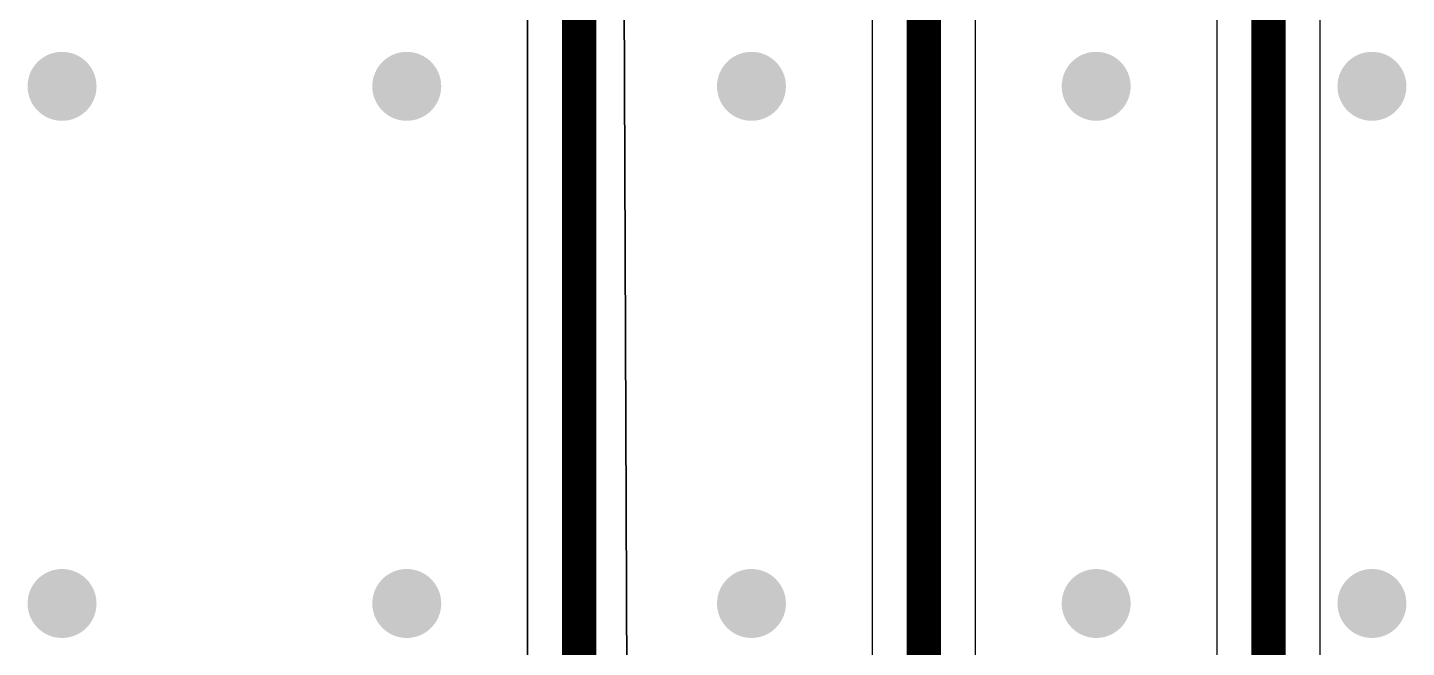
# Model space of a CAD drawing. Header units: millimetres. Extents: x -0.01 to 2.64, y -2.47 to 1.86.
# Drawn here: x 0.39 to 0.79, y 1.1873 to 1.367 of the extents above; entities that cross this region are included whole.
import ezdxf

# ---------------------------------------------------------------- set-up
doc = ezdxf.new("R2010")
doc.units = ezdxf.units.MM
doc.header["$MEASUREMENT"] = 0
for name, color, linetype in [('BottomLayer', 5, 'Continuous'), ('MidLayer1', 16, 'Continuous'), ('MidLayer2', 76, 'Continuous'), ('TopLayer', 1, 'Continuous'), ('ViaHoleLayer', 16, 'Continuous')]:
    doc.layers.add(name, color=color, linetype=linetype)

msp = doc.modelspace()

# ---------------------------------------------------------------- hatches: boundary and pattern name
at = {"layer": 'BottomLayer'}
h = msp.add_hatch(color=5, dxfattribs=at)
edge = h.paths.add_edge_path()
edge.add_arc((0.4, 1.35), 0.01, 0, 360)
h = msp.add_hatch(color=5, dxfattribs=at)
edge = h.paths.add_edge_path()
edge.add_arc((0.5, 1.35), 0.01, 0, 360)
h = msp.add_hatch(color=5, dxfattribs=at)
edge = h.paths.add_edge_path()
edge.add_arc((0.6, 1.35), 0.01, 0, 360)
h = msp.add_hatch(color=5, dxfattribs=at)
edge = h.paths.add_edge_path()
edge.add_arc((0.7, 1.35), 0.01, 0, 360)
h = msp.add_hatch(color=5, dxfattribs=at)
edge = h.paths.add_edge_path()
edge.add_arc((0.78, 1.35), 0.01, 0, 360)
h = msp.add_hatch(color=5, dxfattribs=at)
edge = h.paths.add_edge_path()
edge.add_arc((0.4, 1.2), 0.01, 0, 360)
h = msp.add_hatch(color=5, dxfattribs=at)
edge = h.paths.add_edge_path()
edge.add_arc((0.5, 1.2), 0.01, 0, 360)
h = msp.add_hatch(color=5, dxfattribs=at)
edge = h.paths.add_edge_path()
edge.add_arc((0.6, 1.2), 0.01, 0, 360)
h = msp.add_hatch(color=5, dxfattribs=at)
edge = h.paths.add_edge_path()
edge.add_arc((0.7, 1.2), 0.01, 0, 360)
h = msp.add_hatch(color=5, dxfattribs=at)
edge = h.paths.add_edge_path()
edge.add_arc((0.78, 1.2), 0.01, 0, 360)
at = {"layer": 'MidLayer1'}
h = msp.add_hatch(color=16, dxfattribs=at)
edge = h.paths.add_edge_path()
edge.add_arc((0.4, 1.35), 0.01, 0, 360)
h = msp.add_hatch(color=16, dxfattribs=at)
edge = h.paths.add_edge_path()
edge.add_arc((0.5, 1.35), 0.01, 0, 360)
h = msp.add_hatch(color=16, dxfattribs=at)
edge = h.paths.add_edge_path()
edge.add_arc((0.6, 1.35), 0.01, 0, 360)
h = msp.add_hatch(color=16, dxfattribs=at)
edge = h.paths.add_edge_path()
edge.add_arc((0.7, 1.35), 0.01, 0, 360)
h = msp.add_hatch(color=16, dxfattribs=at)
edge = h.paths.add_edge_path()
edge.add_arc((0.78, 1.35), 0.01, 0, 360)
h = msp.add_hatch(color=16, dxfattribs=at)
edge = h.paths.add_edge_path()
edge.add_arc((0.4, 1.2), 0.01, 0, 360)
h = msp.add_hatch(color=16, dxfattribs=at)
edge = h.paths.add_edge_path()
edge.add_arc((0.5, 1.2), 0.01, 0, 360)
h = msp.add_hatch(color=16, dxfattribs=at)
edge = h.paths.add_edge_path()
edge.add_arc((0.6, 1.2), 0.01, 0, 360)
h = msp.add_hatch(color=16, dxfattribs=at)
edge = h.paths.add_edge_path()
edge.add_arc((0.7, 1.2), 0.01, 0, 360)
h = msp.add_hatch(color=16, dxfattribs=at)
edge = h.paths.add_edge_path()
edge.add_arc((0.78, 1.2), 0.01, 0, 360)
at = {"layer": 'MidLayer2'}
h = msp.add_hatch(color=76, dxfattribs=at)
edge = h.paths.add_edge_path()
edge.add_arc((0.4, 1.35), 0.01, 0, 360)
h = msp.add_hatch(color=76, dxfattribs=at)
edge = h.paths.add_edge_path()
edge.add_arc((0.5, 1.35), 0.01, 0, 360)
h = msp.add_hatch(color=76, dxfattribs=at)
edge = h.paths.add_edge_path()
edge.add_arc((0.6, 1.35), 0.01, 0, 360)
h = msp.add_hatch(color=76, dxfattribs=at)
edge = h.paths.add_edge_path()
edge.add_arc((0.7, 1.35), 0.01, 0, 360)
h = msp.add_hatch(color=76, dxfattribs=at)
edge = h.paths.add_edge_path()
edge.add_arc((0.78, 1.35), 0.01, 0, 360)
h = msp.add_hatch(color=76, dxfattribs=at)
edge = h.paths.add_edge_path()
edge.add_arc((0.4, 1.2), 0.01, 0, 360)
h = msp.add_hatch(color=76, dxfattribs=at)
edge = h.paths.add_edge_path()
edge.add_arc((0.5, 1.2), 0.01, 0, 360)
h = msp.add_hatch(color=76, dxfattribs=at)
edge = h.paths.add_edge_path()
edge.add_arc((0.6, 1.2), 0.01, 0, 360)
h = msp.add_hatch(color=76, dxfattribs=at)
edge = h.paths.add_edge_path()
edge.add_arc((0.7, 1.2), 0.01, 0, 360)
h = msp.add_hatch(color=76, dxfattribs=at)
edge = h.paths.add_edge_path()
edge.add_arc((0.78, 1.2), 0.01, 0, 360)
at = {"layer": 'TopLayer'}
h = msp.add_hatch(color=1, dxfattribs=at)
edge = h.paths.add_edge_path()
edge.add_arc((0.4, 1.35), 0.01, 0, 360)
h = msp.add_hatch(color=1, dxfattribs=at)
edge = h.paths.add_edge_path()
edge.add_arc((0.5, 1.35), 0.01, 0, 360)
h = msp.add_hatch(color=1, dxfattribs=at)
edge = h.paths.add_edge_path()
edge.add_arc((0.6, 1.35), 0.01, 0, 360)
h = msp.add_hatch(color=1, dxfattribs=at)
edge = h.paths.add_edge_path()
edge.add_arc((0.7, 1.35), 0.01, 0, 360)
h = msp.add_hatch(color=1, dxfattribs=at)
edge = h.paths.add_edge_path()
edge.add_arc((0.78, 1.35), 0.01, 0, 360)
h = msp.add_hatch(color=1, dxfattribs=at)
edge = h.paths.add_edge_path()
edge.add_arc((0.4, 1.2), 0.01, 0, 360)
h = msp.add_hatch(color=1, dxfattribs=at)
edge = h.paths.add_edge_path()
edge.add_arc((0.5, 1.2), 0.01, 0, 360)
h = msp.add_hatch(color=1, dxfattribs=at)
edge = h.paths.add_edge_path()
edge.add_arc((0.6, 1.2), 0.01, 0, 360)
h = msp.add_hatch(color=1, dxfattribs=at)
edge = h.paths.add_edge_path()
edge.add_arc((0.7, 1.2), 0.01, 0, 360)
h = msp.add_hatch(color=1, dxfattribs=at)
edge = h.paths.add_edge_path()
edge.add_arc((0.78, 1.2), 0.01, 0, 360)
at = {"layer": 'ViaHoleLayer'}
h = msp.add_hatch(color=16, dxfattribs=at)
edge = h.paths.add_edge_path()
edge.add_arc((0.4, 1.35), 0.005, 0, 360)
h = msp.add_hatch(color=16, dxfattribs=at)
edge = h.paths.add_edge_path()
edge.add_arc((0.5, 1.35), 0.005, 0, 360)
h = msp.add_hatch(color=16, dxfattribs=at)
edge = h.paths.add_edge_path()
edge.add_arc((0.6, 1.35), 0.005, 0, 360)
h = msp.add_hatch(color=16, dxfattribs=at)
edge = h.paths.add_edge_path()
edge.add_arc((0.7, 1.35), 0.005, 0, 360)
h = msp.add_hatch(color=16, dxfattribs=at)
edge = h.paths.add_edge_path()
edge.add_arc((0.78, 1.35), 0.005, 0, 360)
h = msp.add_hatch(color=16, dxfattribs=at)
edge = h.paths.add_edge_path()
edge.add_arc((0.4, 1.2), 0.005, 0, 360)
h = msp.add_hatch(color=16, dxfattribs=at)
edge = h.paths.add_edge_path()
edge.add_arc((0.5, 1.2), 0.005, 0, 360)
h = msp.add_hatch(color=16, dxfattribs=at)
edge = h.paths.add_edge_path()
edge.add_arc((0.6, 1.2), 0.005, 0, 360)
h = msp.add_hatch(color=16, dxfattribs=at)
edge = h.paths.add_edge_path()
edge.add_arc((0.7, 1.2), 0.005, 0, 360)
h = msp.add_hatch(color=16, dxfattribs=at)
edge = h.paths.add_edge_path()
edge.add_arc((0.78, 1.2), 0.005, 0, 360)

# ---------------------------------------------------------------- linework, layer by layer
at = {"layer": 'TopLayer'}
for p, q in [((0.535, 0.918), (0.535, 1.618)), ((0.535, 1.618), (0.535, 0.918)), ((0.562, 1.618), (0.565, 0.918)), ((0.565, 0.918), (0.56202, 1.61339)), ((0.635, 1.615), (0.635, 0.918)), ((0.665, 0.918), (0.665, 1.615)), ((0.735, 1.615), (0.735, 0.918)), ((0.765, 0.918), (0.765, 1.615))]:
    msp.add_line(p, q, dxfattribs=at)
at = {"layer": 'TopLayer', "const_width": 0.01}
for points in [[(0.55, 0.862), (0.55, 1.735)], [(0.65, 0.903), (0.65, 1.735)], [(0.75, 0.898), (0.75, 1.735)]]:
    msp.add_lwpolyline(points, dxfattribs=at)

doc.saveas('drawing.dxf')
